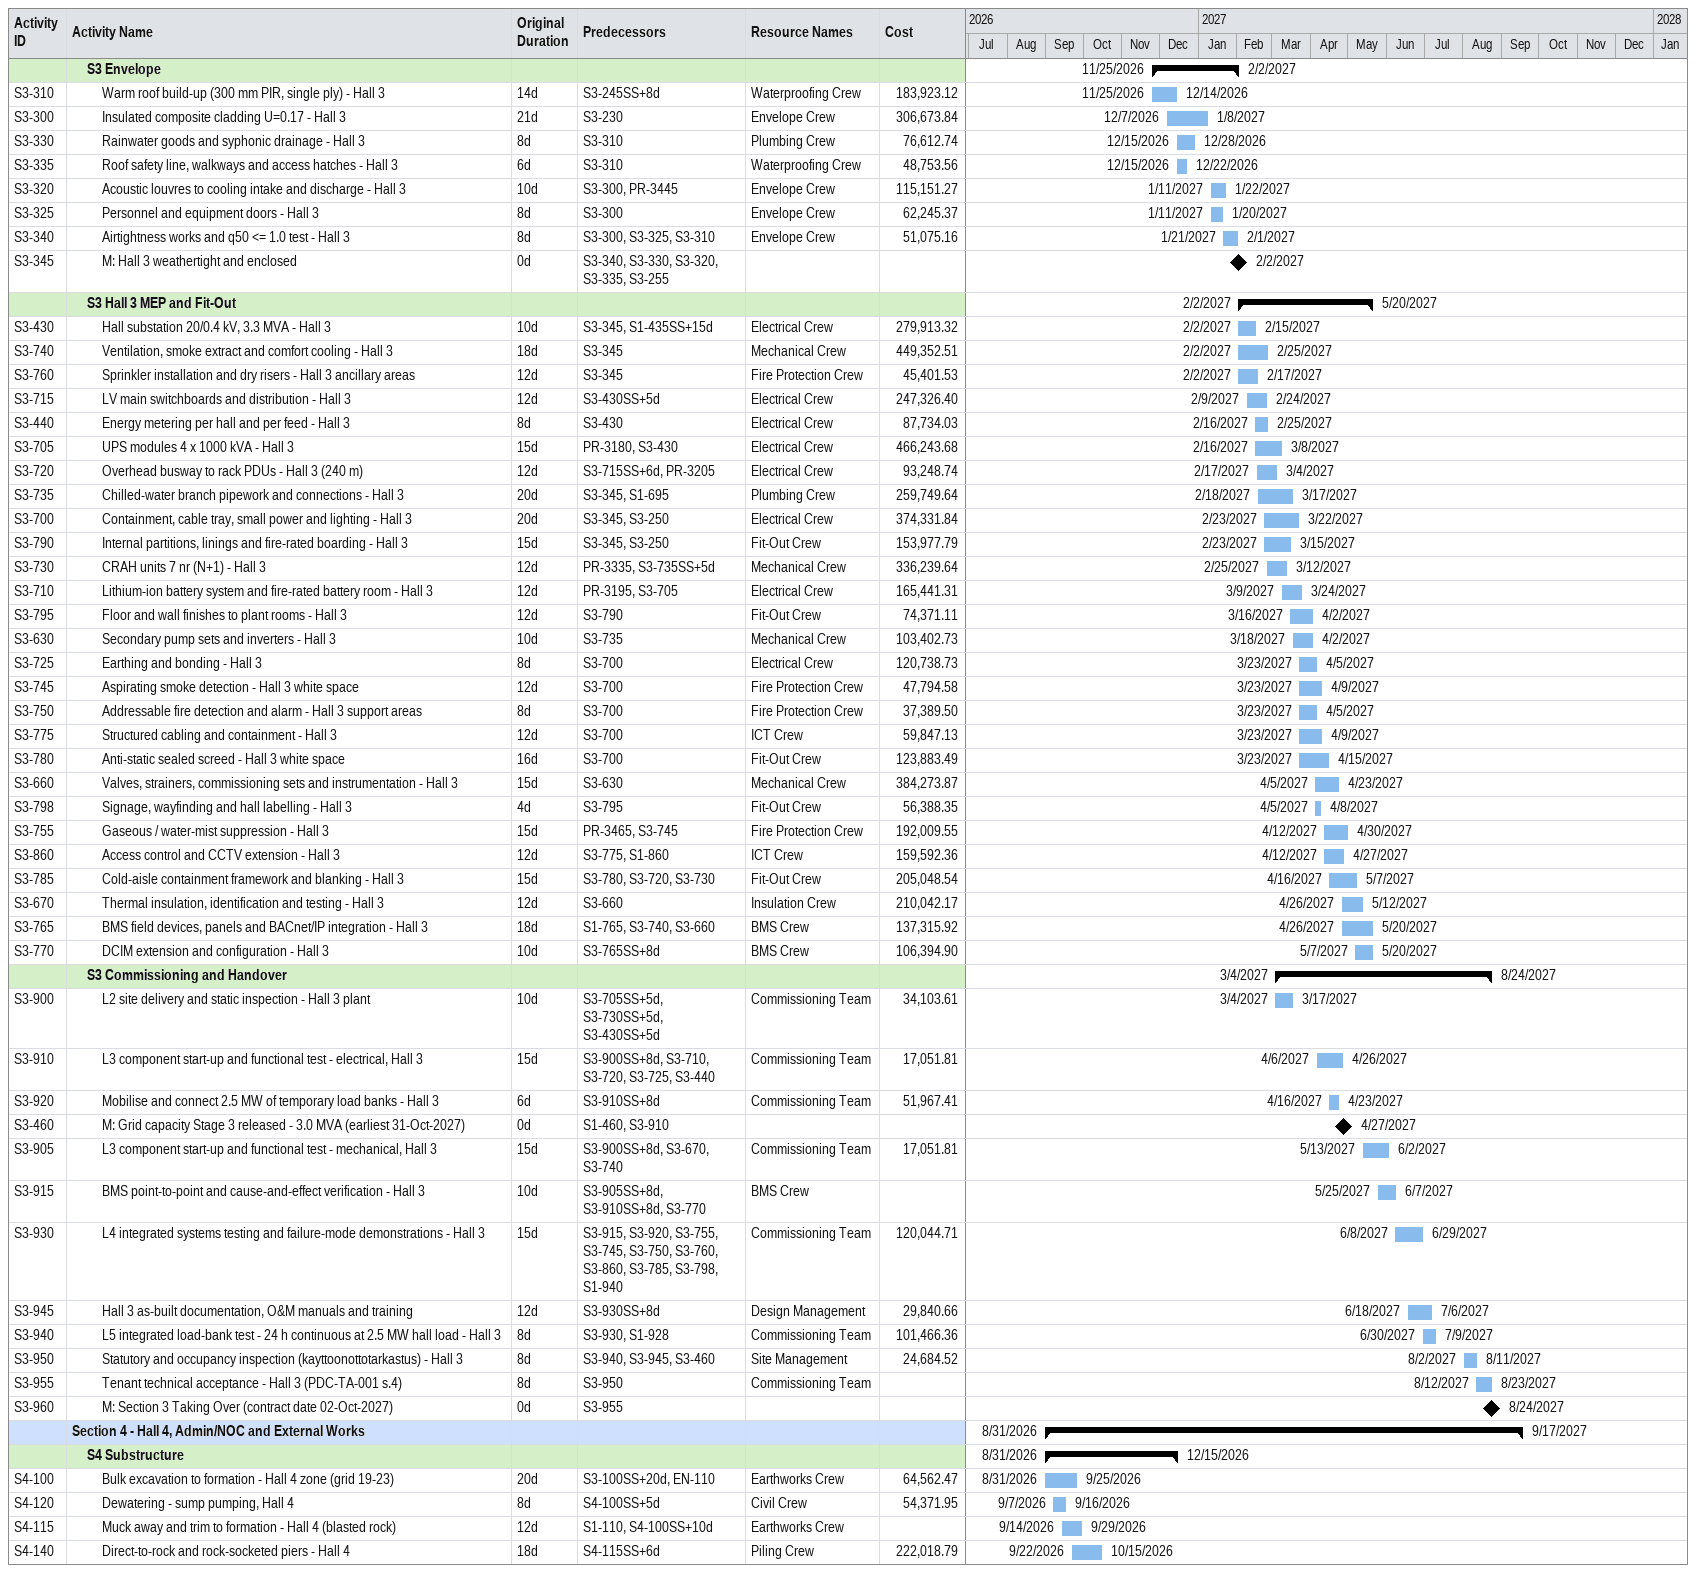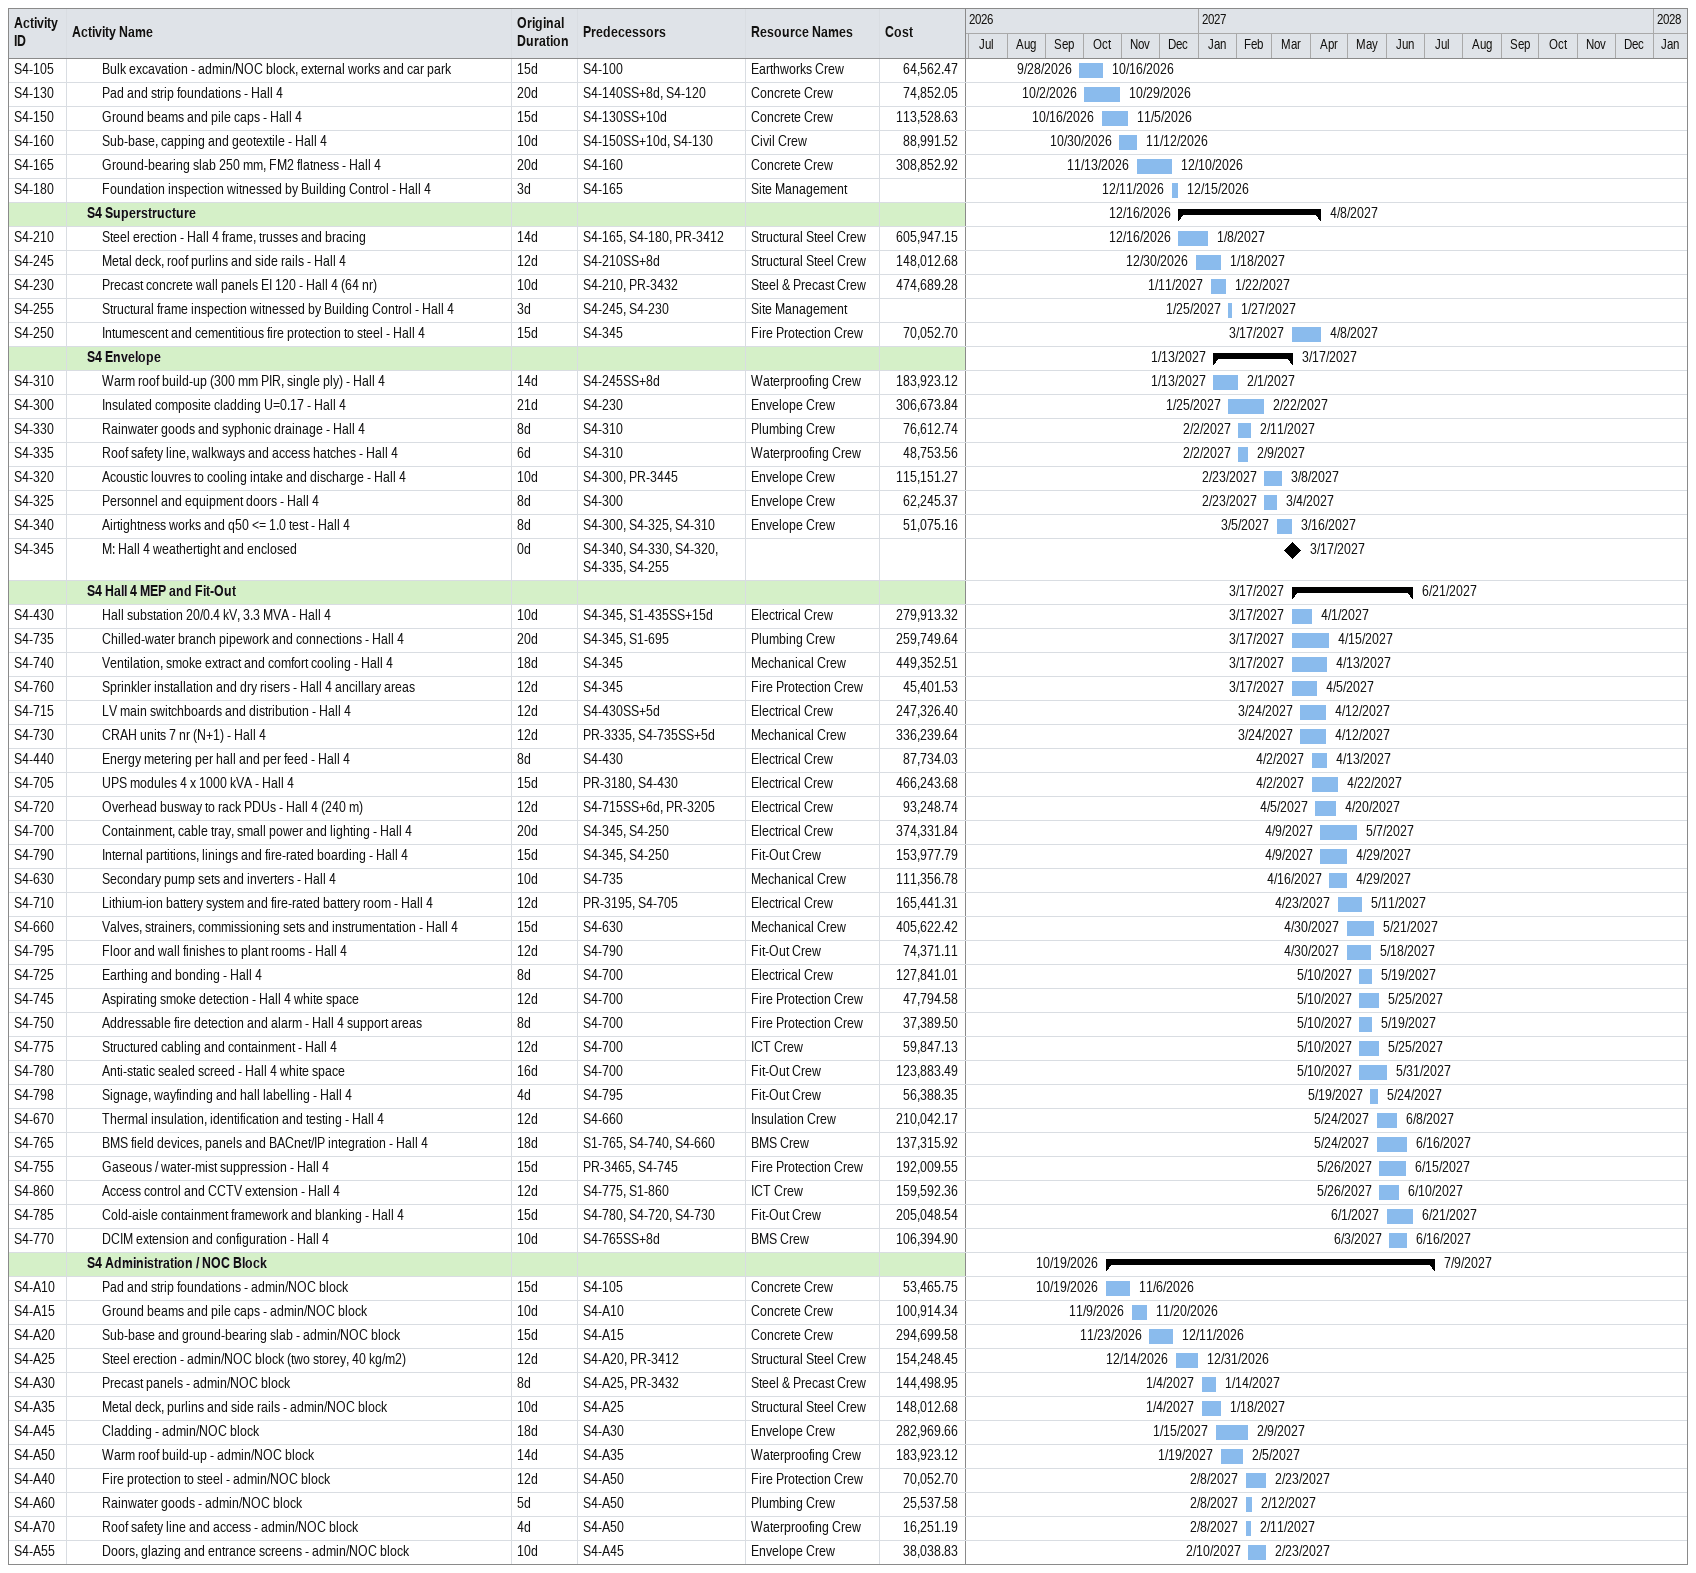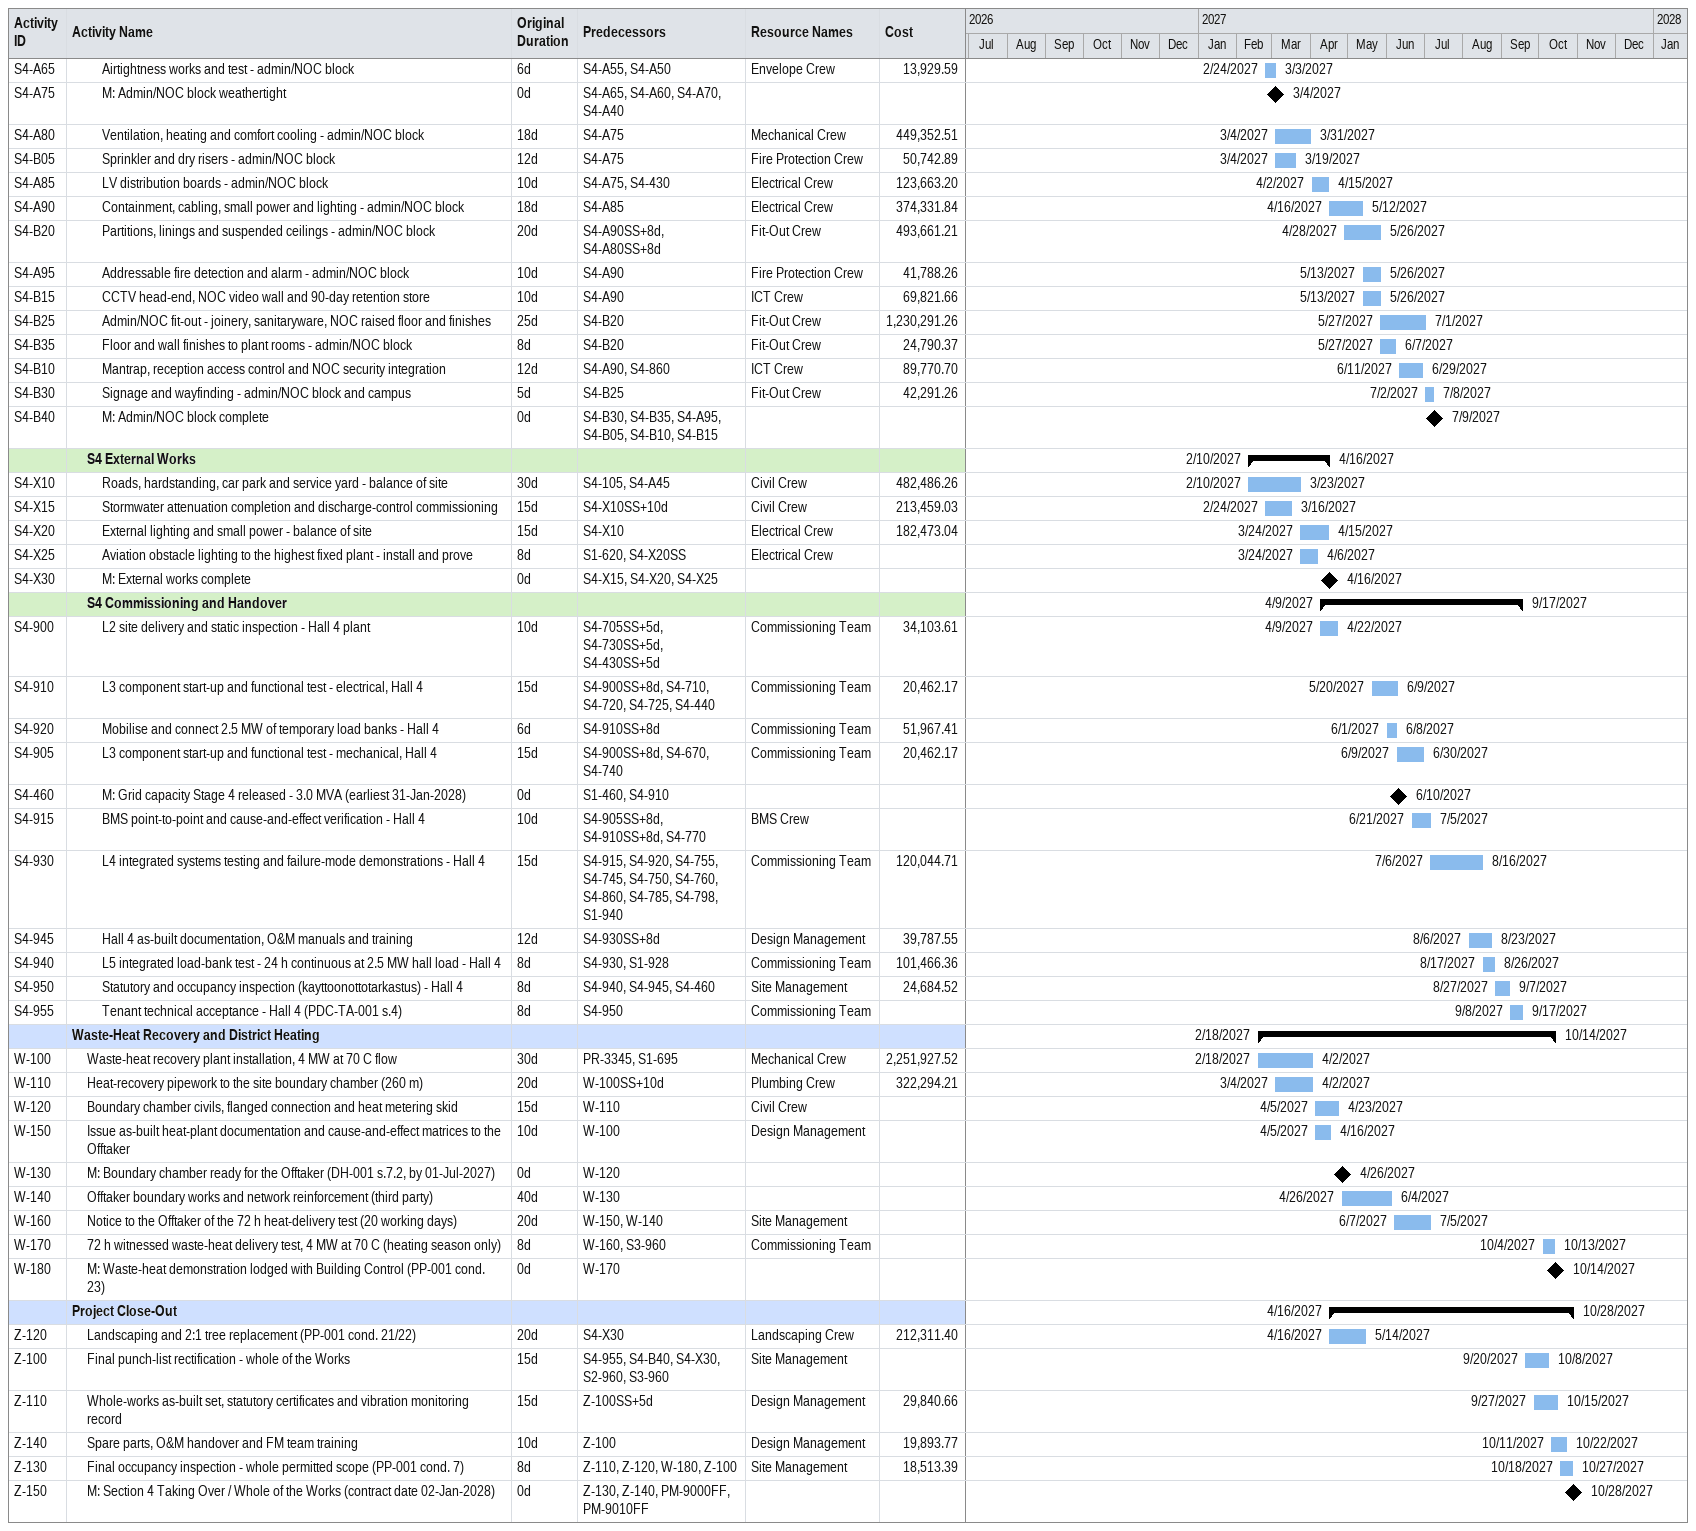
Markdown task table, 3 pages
| ID | Level | Task | Original duration | Start | Finish | Predecessors | Resources | Cost |
|---|---|---|---|---|---|---|---|---|
|  | 2 | **S3 Envelope** |  | 2026-11-25 | 2027-02-02 |  |  |  |
| S3-310 | 3 | Warm roof build-up (300 mm PIR, single ply) - Hall 3 | 14d | 2026-11-25 | 2026-12-14 | S3-245SS+8d | Waterproofing Crew | 183923.12 |
| S3-300 | 3 | Insulated composite cladding U=0.17 - Hall 3 | 21d | 2026-12-07 | 2027-01-08 | S3-230 | Envelope Crew | 306673.84 |
| S3-330 | 3 | Rainwater goods and syphonic drainage - Hall 3 | 8d | 2026-12-15 | 2026-12-28 | S3-310 | Plumbing Crew | 76612.74 |
| S3-335 | 3 | Roof safety line, walkways and access hatches - Hall 3 | 6d | 2026-12-15 | 2026-12-22 | S3-310 | Waterproofing Crew | 48753.56 |
| S3-320 | 3 | Acoustic louvres to cooling intake and discharge - Hall 3 | 10d | 2027-01-11 | 2027-01-22 | S3-300, PR-3445 | Envelope Crew | 115151.27 |
| S3-325 | 3 | Personnel and equipment doors - Hall 3 | 8d | 2027-01-11 | 2027-01-20 | S3-300 | Envelope Crew | 62245.37 |
| S3-340 | 3 | Airtightness works and q50 <= 1.0 test - Hall 3 | 8d | 2027-01-21 | 2027-02-01 | S3-300, S3-325, S3-310 | Envelope Crew | 51075.16 |
| S3-345 | 3 | M: Hall 3 weathertight and enclosed | 0d | 2027-02-02 | 2027-02-02 | S3-340, S3-330, S3-320, S3-335, S3-255 |  |  |
|  | 2 | **S3 Hall 3 MEP and Fit-Out** |  | 2027-02-02 | 2027-05-20 |  |  |  |
| S3-430 | 3 | Hall substation 20/0.4 kV, 3.3 MVA - Hall 3 | 10d | 2027-02-02 | 2027-02-15 | S3-345, S1-435SS+15d | Electrical Crew | 279913.32 |
| S3-740 | 3 | Ventilation, smoke extract and comfort cooling - Hall 3 | 18d | 2027-02-02 | 2027-02-25 | S3-345 | Mechanical Crew | 449352.51 |
| S3-760 | 3 | Sprinkler installation and dry risers - Hall 3 ancillary areas | 12d | 2027-02-02 | 2027-02-17 | S3-345 | Fire Protection Crew | 45401.53 |
| S3-715 | 3 | LV main switchboards and distribution - Hall 3 | 12d | 2027-02-09 | 2027-02-24 | S3-430SS+5d | Electrical Crew | 247326.40 |
| S3-440 | 3 | Energy metering per hall and per feed - Hall 3 | 8d | 2027-02-16 | 2027-02-25 | S3-430 | Electrical Crew | 87734.03 |
| S3-705 | 3 | UPS modules 4 x 1000 kVA - Hall 3 | 15d | 2027-02-16 | 2027-03-08 | PR-3180, S3-430 | Electrical Crew | 466243.68 |
| S3-720 | 3 | Overhead busway to rack PDUs - Hall 3 (240 m) | 12d | 2027-02-17 | 2027-03-04 | S3-715SS+6d, PR-3205 | Electrical Crew | 93248.74 |
| S3-735 | 3 | Chilled-water branch pipework and connections - Hall 3 | 20d | 2027-02-18 | 2027-03-17 | S3-345, S1-695 | Plumbing Crew | 259749.64 |
| S3-700 | 3 | Containment, cable tray, small power and lighting - Hall 3 | 20d | 2027-02-23 | 2027-03-22 | S3-345, S3-250 | Electrical Crew | 374331.84 |
| S3-790 | 3 | Internal partitions, linings and fire-rated boarding - Hall 3 | 15d | 2027-02-23 | 2027-03-15 | S3-345, S3-250 | Fit-Out Crew | 153977.79 |
| S3-730 | 3 | CRAH units 7 nr (N+1) - Hall 3 | 12d | 2027-02-25 | 2027-03-12 | PR-3335, S3-735SS+5d | Mechanical Crew | 336239.64 |
| S3-710 | 3 | Lithium-ion battery system and fire-rated battery room - Hall 3 | 12d | 2027-03-09 | 2027-03-24 | PR-3195, S3-705 | Electrical Crew | 165441.31 |
| S3-795 | 3 | Floor and wall finishes to plant rooms - Hall 3 | 12d | 2027-03-16 | 2027-04-02 | S3-790 | Fit-Out Crew | 74371.11 |
| S3-630 | 3 | Secondary pump sets and inverters - Hall 3 | 10d | 2027-03-18 | 2027-04-02 | S3-735 | Mechanical Crew | 103402.73 |
| S3-725 | 3 | Earthing and bonding - Hall 3 | 8d | 2027-03-23 | 2027-04-05 | S3-700 | Electrical Crew | 120738.73 |
| S3-745 | 3 | Aspirating smoke detection - Hall 3 white space | 12d | 2027-03-23 | 2027-04-09 | S3-700 | Fire Protection Crew | 47794.58 |
| S3-750 | 3 | Addressable fire detection and alarm - Hall 3 support areas | 8d | 2027-03-23 | 2027-04-05 | S3-700 | Fire Protection Crew | 37389.50 |
| S3-775 | 3 | Structured cabling and containment - Hall 3 | 12d | 2027-03-23 | 2027-04-09 | S3-700 | ICT Crew | 59847.13 |
| S3-780 | 3 | Anti-static sealed screed - Hall 3 white space | 16d | 2027-03-23 | 2027-04-15 | S3-700 | Fit-Out Crew | 123883.49 |
| S3-660 | 3 | Valves, strainers, commissioning sets and instrumentation - Hall 3 | 15d | 2027-04-05 | 2027-04-23 | S3-630 | Mechanical Crew | 384273.87 |
| S3-798 | 3 | Signage, wayfinding and hall labelling - Hall 3 | 4d | 2027-04-05 | 2027-04-08 | S3-795 | Fit-Out Crew | 56388.35 |
| S3-755 | 3 | Gaseous / water-mist suppression - Hall 3 | 15d | 2027-04-12 | 2027-04-30 | PR-3465, S3-745 | Fire Protection Crew | 192009.55 |
| S3-860 | 3 | Access control and CCTV extension - Hall 3 | 12d | 2027-04-12 | 2027-04-27 | S3-775, S1-860 | ICT Crew | 159592.36 |
| S3-785 | 3 | Cold-aisle containment framework and blanking - Hall 3 | 15d | 2027-04-16 | 2027-05-07 | S3-780, S3-720, S3-730 | Fit-Out Crew | 205048.54 |
| S3-670 | 3 | Thermal insulation, identification and testing - Hall 3 | 12d | 2027-04-26 | 2027-05-12 | S3-660 | Insulation Crew | 210042.17 |
| S3-765 | 3 | BMS field devices, panels and BACnet/IP integration - Hall 3 | 18d | 2027-04-26 | 2027-05-20 | S1-765, S3-740, S3-660 | BMS Crew | 137315.92 |
| S3-770 | 3 | DCIM extension and configuration - Hall 3 | 10d | 2027-05-07 | 2027-05-20 | S3-765SS+8d | BMS Crew | 106394.90 |
|  | 2 | **S3 Commissioning and Handover** |  | 2027-03-04 | 2027-08-24 |  |  |  |
| S3-900 | 3 | L2 site delivery and static inspection - Hall 3 plant | 10d | 2027-03-04 | 2027-03-17 | S3-705SS+5d, S3-730SS+5d, S3-430SS+5d | Commissioning Team | 34103.61 |
| S3-910 | 3 | L3 component start-up and functional test - electrical, Hall 3 | 15d | 2027-04-06 | 2027-04-26 | S3-900SS+8d, S3-710, S3-720, S3-725, S3-440 | Commissioning Team | 17051.81 |
| S3-920 | 3 | Mobilise and connect 2.5 MW of temporary load banks - Hall 3 | 6d | 2027-04-16 | 2027-04-23 | S3-910SS+8d | Commissioning Team | 51967.41 |
| S3-460 | 3 | M: Grid capacity Stage 3 released - 3.0 MVA (earliest 31-Oct-2027) | 0d | 2027-04-27 | 2027-04-27 | S1-460, S3-910 |  |  |
| S3-905 | 3 | L3 component start-up and functional test - mechanical, Hall 3 | 15d | 2027-05-13 | 2027-06-02 | S3-900SS+8d, S3-670, S3-740 | Commissioning Team | 17051.81 |
| S3-915 | 3 | BMS point-to-point and cause-and-effect verification - Hall 3 | 10d | 2027-05-25 | 2027-06-07 | S3-905SS+8d, S3-910SS+8d, S3-770 | BMS Crew |  |
| S3-930 | 3 | L4 integrated systems testing and failure-mode demonstrations - Hall 3 | 15d | 2027-06-08 | 2027-06-29 | S3-915, S3-920, S3-755, S3-745, S3-750, S3-760, S3-860, S3-785, S3-798, S1-940 | Commissioning Team | 120044.71 |
| S3-945 | 3 | Hall 3 as-built documentation, O&M manuals and training | 12d | 2027-06-18 | 2027-07-06 | S3-930SS+8d | Design Management | 29840.66 |
| S3-940 | 3 | L5 integrated load-bank test - 24 h continuous at 2.5 MW hall load - Hall 3 | 8d | 2027-06-30 | 2027-07-09 | S3-930, S1-928 | Commissioning Team | 101466.36 |
| S3-950 | 3 | Statutory and occupancy inspection (kayttoonottotarkastus) - Hall 3 | 8d | 2027-08-02 | 2027-08-11 | S3-940, S3-945, S3-460 | Site Management | 24684.52 |
| S3-955 | 3 | Tenant technical acceptance - Hall 3 (PDC-TA-001 s.4) | 8d | 2027-08-12 | 2027-08-23 | S3-950 | Commissioning Team |  |
| S3-960 | 3 | M: Section 3 Taking Over (contract date 02-Oct-2027) | 0d | 2027-08-24 | 2027-08-24 | S3-955 |  |  |
|  | 1 | **Section 4 - Hall 4, Admin/NOC and External Works** |  | 2026-08-31 | 2027-09-17 |  |  |  |
|  | 2 | **S4 Substructure** |  | 2026-08-31 | 2026-12-15 |  |  |  |
| S4-100 | 3 | Bulk excavation to formation - Hall 4 zone (grid 19-23) | 20d | 2026-08-31 | 2026-09-25 | S3-100SS+20d, EN-110 | Earthworks Crew | 64562.47 |
| S4-120 | 3 | Dewatering - sump pumping, Hall 4 | 8d | 2026-09-07 | 2026-09-16 | S4-100SS+5d | Civil Crew | 54371.95 |
| S4-115 | 3 | Muck away and trim to formation - Hall 4 (blasted rock) | 12d | 2026-09-14 | 2026-09-29 | S1-110, S4-100SS+10d | Earthworks Crew |  |
| S4-140 | 3 | Direct-to-rock and rock-socketed piers - Hall 4 | 18d | 2026-09-22 | 2026-10-15 | S4-115SS+6d | Piling Crew | 222018.79 |
| S4-105 | 3 | Bulk excavation - admin/NOC block, external works and car park | 15d | 2026-09-28 | 2026-10-16 | S4-100 | Earthworks Crew | 64562.47 |
| S4-130 | 3 | Pad and strip foundations - Hall 4 | 20d | 2026-10-02 | 2026-10-29 | S4-140SS+8d, S4-120 | Concrete Crew | 74852.05 |
| S4-150 | 3 | Ground beams and pile caps - Hall 4 | 15d | 2026-10-16 | 2026-11-05 | S4-130SS+10d | Concrete Crew | 113528.63 |
| S4-160 | 3 | Sub-base, capping and geotextile - Hall 4 | 10d | 2026-10-30 | 2026-11-12 | S4-150SS+10d, S4-130 | Civil Crew | 88991.52 |
| S4-165 | 3 | Ground-bearing slab 250 mm, FM2 flatness - Hall 4 | 20d | 2026-11-13 | 2026-12-10 | S4-160 | Concrete Crew | 308852.92 |
| S4-180 | 3 | Foundation inspection witnessed by Building Control - Hall 4 | 3d | 2026-12-11 | 2026-12-15 | S4-165 | Site Management |  |
|  | 2 | **S4 Superstructure** |  | 2026-12-16 | 2027-04-08 |  |  |  |
| S4-210 | 3 | Steel erection - Hall 4 frame, trusses and bracing | 14d | 2026-12-16 | 2027-01-08 | S4-165, S4-180, PR-3412 | Structural Steel Crew | 605947.15 |
| S4-245 | 3 | Metal deck, roof purlins and side rails - Hall 4 | 12d | 2026-12-30 | 2027-01-18 | S4-210SS+8d | Structural Steel Crew | 148012.68 |
| S4-230 | 3 | Precast concrete wall panels EI 120 - Hall 4 (64 nr) | 10d | 2027-01-11 | 2027-01-22 | S4-210, PR-3432 | Steel & Precast Crew | 474689.28 |
| S4-255 | 3 | Structural frame inspection witnessed by Building Control - Hall 4 | 3d | 2027-01-25 | 2027-01-27 | S4-245, S4-230 | Site Management |  |
| S4-250 | 3 | Intumescent and cementitious fire protection to steel - Hall 4 | 15d | 2027-03-17 | 2027-04-08 | S4-345 | Fire Protection Crew | 70052.70 |
|  | 2 | **S4 Envelope** |  | 2027-01-13 | 2027-03-17 |  |  |  |
| S4-310 | 3 | Warm roof build-up (300 mm PIR, single ply) - Hall 4 | 14d | 2027-01-13 | 2027-02-01 | S4-245SS+8d | Waterproofing Crew | 183923.12 |
| S4-300 | 3 | Insulated composite cladding U=0.17 - Hall 4 | 21d | 2027-01-25 | 2027-02-22 | S4-230 | Envelope Crew | 306673.84 |
| S4-330 | 3 | Rainwater goods and syphonic drainage - Hall 4 | 8d | 2027-02-02 | 2027-02-11 | S4-310 | Plumbing Crew | 76612.74 |
| S4-335 | 3 | Roof safety line, walkways and access hatches - Hall 4 | 6d | 2027-02-02 | 2027-02-09 | S4-310 | Waterproofing Crew | 48753.56 |
| S4-320 | 3 | Acoustic louvres to cooling intake and discharge - Hall 4 | 10d | 2027-02-23 | 2027-03-08 | S4-300, PR-3445 | Envelope Crew | 115151.27 |
| S4-325 | 3 | Personnel and equipment doors - Hall 4 | 8d | 2027-02-23 | 2027-03-04 | S4-300 | Envelope Crew | 62245.37 |
| S4-340 | 3 | Airtightness works and q50 <= 1.0 test - Hall 4 | 8d | 2027-03-05 | 2027-03-16 | S4-300, S4-325, S4-310 | Envelope Crew | 51075.16 |
| S4-345 | 3 | M: Hall 4 weathertight and enclosed | 0d | 2027-03-17 | 2027-03-17 | S4-340, S4-330, S4-320, S4-335, S4-255 |  |  |
|  | 2 | **S4 Hall 4 MEP and Fit-Out** |  | 2027-03-17 | 2027-06-21 |  |  |  |
| S4-430 | 3 | Hall substation 20/0.4 kV, 3.3 MVA - Hall 4 | 10d | 2027-03-17 | 2027-04-01 | S4-345, S1-435SS+15d | Electrical Crew | 279913.32 |
| S4-735 | 3 | Chilled-water branch pipework and connections - Hall 4 | 20d | 2027-03-17 | 2027-04-15 | S4-345, S1-695 | Plumbing Crew | 259749.64 |
| S4-740 | 3 | Ventilation, smoke extract and comfort cooling - Hall 4 | 18d | 2027-03-17 | 2027-04-13 | S4-345 | Mechanical Crew | 449352.51 |
| S4-760 | 3 | Sprinkler installation and dry risers - Hall 4 ancillary areas | 12d | 2027-03-17 | 2027-04-05 | S4-345 | Fire Protection Crew | 45401.53 |
| S4-715 | 3 | LV main switchboards and distribution - Hall 4 | 12d | 2027-03-24 | 2027-04-12 | S4-430SS+5d | Electrical Crew | 247326.40 |
| S4-730 | 3 | CRAH units 7 nr (N+1) - Hall 4 | 12d | 2027-03-24 | 2027-04-12 | PR-3335, S4-735SS+5d | Mechanical Crew | 336239.64 |
| S4-440 | 3 | Energy metering per hall and per feed - Hall 4 | 8d | 2027-04-02 | 2027-04-13 | S4-430 | Electrical Crew | 87734.03 |
| S4-705 | 3 | UPS modules 4 x 1000 kVA - Hall 4 | 15d | 2027-04-02 | 2027-04-22 | PR-3180, S4-430 | Electrical Crew | 466243.68 |
| S4-720 | 3 | Overhead busway to rack PDUs - Hall 4 (240 m) | 12d | 2027-04-05 | 2027-04-20 | S4-715SS+6d, PR-3205 | Electrical Crew | 93248.74 |
| S4-700 | 3 | Containment, cable tray, small power and lighting - Hall 4 | 20d | 2027-04-09 | 2027-05-07 | S4-345, S4-250 | Electrical Crew | 374331.84 |
| S4-790 | 3 | Internal partitions, linings and fire-rated boarding - Hall 4 | 15d | 2027-04-09 | 2027-04-29 | S4-345, S4-250 | Fit-Out Crew | 153977.79 |
| S4-630 | 3 | Secondary pump sets and inverters - Hall 4 | 10d | 2027-04-16 | 2027-04-29 | S4-735 | Mechanical Crew | 111356.78 |
| S4-710 | 3 | Lithium-ion battery system and fire-rated battery room - Hall 4 | 12d | 2027-04-23 | 2027-05-11 | PR-3195, S4-705 | Electrical Crew | 165441.31 |
| S4-660 | 3 | Valves, strainers, commissioning sets and instrumentation - Hall 4 | 15d | 2027-04-30 | 2027-05-21 | S4-630 | Mechanical Crew | 405622.42 |
| S4-795 | 3 | Floor and wall finishes to plant rooms - Hall 4 | 12d | 2027-04-30 | 2027-05-18 | S4-790 | Fit-Out Crew | 74371.11 |
| S4-725 | 3 | Earthing and bonding - Hall 4 | 8d | 2027-05-10 | 2027-05-19 | S4-700 | Electrical Crew | 127841.01 |
| S4-745 | 3 | Aspirating smoke detection - Hall 4 white space | 12d | 2027-05-10 | 2027-05-25 | S4-700 | Fire Protection Crew | 47794.58 |
| S4-750 | 3 | Addressable fire detection and alarm - Hall 4 support areas | 8d | 2027-05-10 | 2027-05-19 | S4-700 | Fire Protection Crew | 37389.50 |
| S4-775 | 3 | Structured cabling and containment - Hall 4 | 12d | 2027-05-10 | 2027-05-25 | S4-700 | ICT Crew | 59847.13 |
| S4-780 | 3 | Anti-static sealed screed - Hall 4 white space | 16d | 2027-05-10 | 2027-05-31 | S4-700 | Fit-Out Crew | 123883.49 |
| S4-798 | 3 | Signage, wayfinding and hall labelling - Hall 4 | 4d | 2027-05-19 | 2027-05-24 | S4-795 | Fit-Out Crew | 56388.35 |
| S4-670 | 3 | Thermal insulation, identification and testing - Hall 4 | 12d | 2027-05-24 | 2027-06-08 | S4-660 | Insulation Crew | 210042.17 |
| S4-765 | 3 | BMS field devices, panels and BACnet/IP integration - Hall 4 | 18d | 2027-05-24 | 2027-06-16 | S1-765, S4-740, S4-660 | BMS Crew | 137315.92 |
| S4-755 | 3 | Gaseous / water-mist suppression - Hall 4 | 15d | 2027-05-26 | 2027-06-15 | PR-3465, S4-745 | Fire Protection Crew | 192009.55 |
| S4-860 | 3 | Access control and CCTV extension - Hall 4 | 12d | 2027-05-26 | 2027-06-10 | S4-775, S1-860 | ICT Crew | 159592.36 |
| S4-785 | 3 | Cold-aisle containment framework and blanking - Hall 4 | 15d | 2027-06-01 | 2027-06-21 | S4-780, S4-720, S4-730 | Fit-Out Crew | 205048.54 |
| S4-770 | 3 | DCIM extension and configuration - Hall 4 | 10d | 2027-06-03 | 2027-06-16 | S4-765SS+8d | BMS Crew | 106394.90 |
|  | 2 | **S4 Administration / NOC Block** |  | 2026-10-19 | 2027-07-09 |  |  |  |
| S4-A10 | 3 | Pad and strip foundations - admin/NOC block | 15d | 2026-10-19 | 2026-11-06 | S4-105 | Concrete Crew | 53465.75 |
| S4-A15 | 3 | Ground beams and pile caps - admin/NOC block | 10d | 2026-11-09 | 2026-11-20 | S4-A10 | Concrete Crew | 100914.34 |
| S4-A20 | 3 | Sub-base and ground-bearing slab - admin/NOC block | 15d | 2026-11-23 | 2026-12-11 | S4-A15 | Concrete Crew | 294699.58 |
| S4-A25 | 3 | Steel erection - admin/NOC block (two storey, 40 kg/m2) | 12d | 2026-12-14 | 2026-12-31 | S4-A20, PR-3412 | Structural Steel Crew | 154248.45 |
| S4-A30 | 3 | Precast panels - admin/NOC block | 8d | 2027-01-04 | 2027-01-14 | S4-A25, PR-3432 | Steel & Precast Crew | 144498.95 |
| S4-A35 | 3 | Metal deck, purlins and side rails - admin/NOC block | 10d | 2027-01-04 | 2027-01-18 | S4-A25 | Structural Steel Crew | 148012.68 |
| S4-A45 | 3 | Cladding - admin/NOC block | 18d | 2027-01-15 | 2027-02-09 | S4-A30 | Envelope Crew | 282969.66 |
| S4-A50 | 3 | Warm roof build-up - admin/NOC block | 14d | 2027-01-19 | 2027-02-05 | S4-A35 | Waterproofing Crew | 183923.12 |
| S4-A40 | 3 | Fire protection to steel - admin/NOC block | 12d | 2027-02-08 | 2027-02-23 | S4-A50 | Fire Protection Crew | 70052.70 |
| S4-A60 | 3 | Rainwater goods - admin/NOC block | 5d | 2027-02-08 | 2027-02-12 | S4-A50 | Plumbing Crew | 25537.58 |
| S4-A70 | 3 | Roof safety line and access - admin/NOC block | 4d | 2027-02-08 | 2027-02-11 | S4-A50 | Waterproofing Crew | 16251.19 |
| S4-A55 | 3 | Doors, glazing and entrance screens - admin/NOC block | 10d | 2027-02-10 | 2027-02-23 | S4-A45 | Envelope Crew | 38038.83 |
| S4-A65 | 3 | Airtightness works and test - admin/NOC block | 6d | 2027-02-24 | 2027-03-03 | S4-A55, S4-A50 | Envelope Crew | 13929.59 |
| S4-A75 | 3 | M: Admin/NOC block weathertight | 0d | 2027-03-04 | 2027-03-04 | S4-A65, S4-A60, S4-A70, S4-A40 |  |  |
| S4-A80 | 3 | Ventilation, heating and comfort cooling - admin/NOC block | 18d | 2027-03-04 | 2027-03-31 | S4-A75 | Mechanical Crew | 449352.51 |
| S4-B05 | 3 | Sprinkler and dry risers - admin/NOC block | 12d | 2027-03-04 | 2027-03-19 | S4-A75 | Fire Protection Crew | 50742.89 |
| S4-A85 | 3 | LV distribution boards - admin/NOC block | 10d | 2027-04-02 | 2027-04-15 | S4-A75, S4-430 | Electrical Crew | 123663.20 |
| S4-A90 | 3 | Containment, cabling, small power and lighting - admin/NOC block | 18d | 2027-04-16 | 2027-05-12 | S4-A85 | Electrical Crew | 374331.84 |
| S4-B20 | 3 | Partitions, linings and suspended ceilings - admin/NOC block | 20d | 2027-04-28 | 2027-05-26 | S4-A90SS+8d, S4-A80SS+8d | Fit-Out Crew | 493661.21 |
| S4-A95 | 3 | Addressable fire detection and alarm - admin/NOC block | 10d | 2027-05-13 | 2027-05-26 | S4-A90 | Fire Protection Crew | 41788.26 |
| S4-B15 | 3 | CCTV head-end, NOC video wall and 90-day retention store | 10d | 2027-05-13 | 2027-05-26 | S4-A90 | ICT Crew | 69821.66 |
| S4-B25 | 3 | Admin/NOC fit-out - joinery, sanitaryware, NOC raised floor and finishes | 25d | 2027-05-27 | 2027-07-01 | S4-B20 | Fit-Out Crew | 1230291.26 |
| S4-B35 | 3 | Floor and wall finishes to plant rooms - admin/NOC block | 8d | 2027-05-27 | 2027-06-07 | S4-B20 | Fit-Out Crew | 24790.37 |
| S4-B10 | 3 | Mantrap, reception access control and NOC security integration | 12d | 2027-06-11 | 2027-06-29 | S4-A90, S4-860 | ICT Crew | 89770.70 |
| S4-B30 | 3 | Signage and wayfinding - admin/NOC block and campus | 5d | 2027-07-02 | 2027-07-08 | S4-B25 | Fit-Out Crew | 42291.26 |
| S4-B40 | 3 | M: Admin/NOC block complete | 0d | 2027-07-09 | 2027-07-09 | S4-B30, S4-B35, S4-A95, S4-B05, S4-B10, S4-B15 |  |  |
|  | 2 | **S4 External Works** |  | 2027-02-10 | 2027-04-16 |  |  |  |
| S4-X10 | 3 | Roads, hardstanding, car park and service yard - balance of site | 30d | 2027-02-10 | 2027-03-23 | S4-105, S4-A45 | Civil Crew | 482486.26 |
| S4-X15 | 3 | Stormwater attenuation completion and discharge-control commissioning | 15d | 2027-02-24 | 2027-03-16 | S4-X10SS+10d | Civil Crew | 213459.03 |
| S4-X20 | 3 | External lighting and small power - balance of site | 15d | 2027-03-24 | 2027-04-15 | S4-X10 | Electrical Crew | 182473.04 |
| S4-X25 | 3 | Aviation obstacle lighting to the highest fixed plant - install and prove | 8d | 2027-03-24 | 2027-04-06 | S1-620, S4-X20SS | Electrical Crew |  |
| S4-X30 | 3 | M: External works complete | 0d | 2027-04-16 | 2027-04-16 | S4-X15, S4-X20, S4-X25 |  |  |
|  | 2 | **S4 Commissioning and Handover** |  | 2027-04-09 | 2027-09-17 |  |  |  |
| S4-900 | 3 | L2 site delivery and static inspection - Hall 4 plant | 10d | 2027-04-09 | 2027-04-22 | S4-705SS+5d, S4-730SS+5d, S4-430SS+5d | Commissioning Team | 34103.61 |
| S4-910 | 3 | L3 component start-up and functional test - electrical, Hall 4 | 15d | 2027-05-20 | 2027-06-09 | S4-900SS+8d, S4-710, S4-720, S4-725, S4-440 | Commissioning Team | 20462.17 |
| S4-920 | 3 | Mobilise and connect 2.5 MW of temporary load banks - Hall 4 | 6d | 2027-06-01 | 2027-06-08 | S4-910SS+8d | Commissioning Team | 51967.41 |
| S4-905 | 3 | L3 component start-up and functional test - mechanical, Hall 4 | 15d | 2027-06-09 | 2027-06-30 | S4-900SS+8d, S4-670, S4-740 | Commissioning Team | 20462.17 |
| S4-460 | 3 | M: Grid capacity Stage 4 released - 3.0 MVA (earliest 31-Jan-2028) | 0d | 2027-06-10 | 2027-06-10 | S1-460, S4-910 |  |  |
| S4-915 | 3 | BMS point-to-point and cause-and-effect verification - Hall 4 | 10d | 2027-06-21 | 2027-07-05 | S4-905SS+8d, S4-910SS+8d, S4-770 | BMS Crew |  |
| S4-930 | 3 | L4 integrated systems testing and failure-mode demonstrations - Hall 4 | 15d | 2027-07-06 | 2027-08-16 | S4-915, S4-920, S4-755, S4-745, S4-750, S4-760, S4-860, S4-785, S4-798, S1-940 | Commissioning Team | 120044.71 |
| S4-945 | 3 | Hall 4 as-built documentation, O&M manuals and training | 12d | 2027-08-06 | 2027-08-23 | S4-930SS+8d | Design Management | 39787.55 |
| S4-940 | 3 | L5 integrated load-bank test - 24 h continuous at 2.5 MW hall load - Hall 4 | 8d | 2027-08-17 | 2027-08-26 | S4-930, S1-928 | Commissioning Team | 101466.36 |
| S4-950 | 3 | Statutory and occupancy inspection (kayttoonottotarkastus) - Hall 4 | 8d | 2027-08-27 | 2027-09-07 | S4-940, S4-945, S4-460 | Site Management | 24684.52 |
| S4-955 | 3 | Tenant technical acceptance - Hall 4 (PDC-TA-001 s.4) | 8d | 2027-09-08 | 2027-09-17 | S4-950 | Commissioning Team |  |
|  | 1 | **Waste-Heat Recovery and District Heating** |  | 2027-02-18 | 2027-10-14 |  |  |  |
| W-100 | 2 | Waste-heat recovery plant installation, 4 MW at 70 C flow | 30d | 2027-02-18 | 2027-04-02 | PR-3345, S1-695 | Mechanical Crew | 2251927.52 |
| W-110 | 2 | Heat-recovery pipework to the site boundary chamber (260 m) | 20d | 2027-03-04 | 2027-04-02 | W-100SS+10d | Plumbing Crew | 322294.21 |
| W-120 | 2 | Boundary chamber civils, flanged connection and heat metering skid | 15d | 2027-04-05 | 2027-04-23 | W-110 | Civil Crew |  |
| W-150 | 2 | Issue as-built heat-plant documentation and cause-and-effect matrices to the Offtaker | 10d | 2027-04-05 | 2027-04-16 | W-100 | Design Management |  |
| W-130 | 2 | M: Boundary chamber ready for the Offtaker (DH-001 s.7.2, by 01-Jul-2027) | 0d | 2027-04-26 | 2027-04-26 | W-120 |  |  |
| W-140 | 2 | Offtaker boundary works and network reinforcement (third party) | 40d | 2027-04-26 | 2027-06-04 | W-130 |  |  |
| W-160 | 2 | Notice to the Offtaker of the 72 h heat-delivery test (20 working days) | 20d | 2027-06-07 | 2027-07-05 | W-150, W-140 | Site Management |  |
| W-170 | 2 | 72 h witnessed waste-heat delivery test, 4 MW at 70 C (heating season only) | 8d | 2027-10-04 | 2027-10-13 | W-160, S3-960 | Commissioning Team |  |
| W-180 | 2 | M: Waste-heat demonstration lodged with Building Control (PP-001 cond. 23) | 0d | 2027-10-14 | 2027-10-14 | W-170 |  |  |
|  | 1 | **Project Close-Out** |  | 2027-04-16 | 2027-10-28 |  |  |  |
| Z-120 | 2 | Landscaping and 2:1 tree replacement (PP-001 cond. 21/22) | 20d | 2027-04-16 | 2027-05-14 | S4-X30 | Landscaping Crew | 212311.40 |
| Z-100 | 2 | Final punch-list rectification - whole of the Works | 15d | 2027-09-20 | 2027-10-08 | S4-955, S4-B40, S4-X30, S2-960, S3-960 | Site Management |  |
| Z-110 | 2 | Whole-works as-built set, statutory certificates and vibration monitoring record | 15d | 2027-09-27 | 2027-10-15 | Z-100SS+5d | Design Management | 29840.66 |
| Z-140 | 2 | Spare parts, O&M handover and FM team training | 10d | 2027-10-11 | 2027-10-22 | Z-100 | Design Management | 19893.77 |
| Z-130 | 2 | Final occupancy inspection - whole permitted scope (PP-001 cond. 7) | 8d | 2027-10-18 | 2027-10-27 | Z-110, Z-120, W-180, Z-100 | Site Management | 18513.39 |
| Z-150 | 2 | M: Section 4 Taking Over / Whole of the Works (contract date 02-Jan-2028) | 0d | 2027-10-28 | 2027-10-28 | Z-130, Z-140, PM-9000FF, PM-9010FF |  |  |
